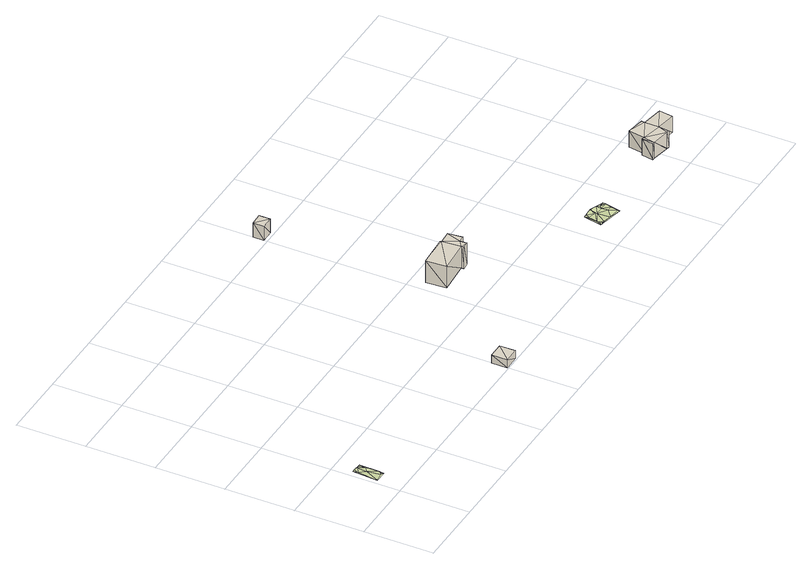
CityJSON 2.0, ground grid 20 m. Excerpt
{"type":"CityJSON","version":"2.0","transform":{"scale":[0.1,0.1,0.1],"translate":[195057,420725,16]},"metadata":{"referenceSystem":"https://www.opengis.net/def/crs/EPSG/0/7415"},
"CityObjects":{
"building1":{"type":"Building","attributes":{"3df_class":"Building","baseheight":17.14,"roofheight":2.48,"aanduidingrecordinactief":"0","pandstatus":"Pand in gebruik","aanduidingrecordcorrectie":"0","bouwjaar":"1959","begindatumtijdvakgeldigheid":"20140401","einddatumtijdvakgeldigheid":"21991231","shape_length":"18.555999994277954","shape_area":"21.520320986727715"},"geometry":[{"type":"Solid","lod":"1","boundaries":[[[[0,1,2]],[[1,3,2]],[[4,2,5]],[[4,0,2]],[[5,3,6]],[[5,2,3]],[[6,1,7]],[[6,3,1]],[[7,0,4]],[[7,1,0]],[[7,4,5]],[[6,7,5]]]]}]},
"building2":{"type":"Building","attributes":{"3df_class":"Building","baseheight":17.75,"roofheight":6.74,"aanduidingrecordinactief":"0","pandstatus":"Pand in gebruik","aanduidingrecordcorrectie":"0","bagpandid":"0241100000000155","bouwjaar":"1951","begindatumtijdvakgeldigheid":"19911231","einddatumtijdvakgeldigheid":"21991231","shape_length":"40.043301973398094","shape_area":"77.37412299446915"},"geometry":[{"type":"Solid","lod":"1","boundaries":[[[[8,9,10]],[[11,8,10]],[[12,11,10]],[[13,14,9]],[[15,16,14]],[[14,16,10]],[[14,10,9]],[[17,13,9]],[[18,19,20]],[[18,21,19]],[[21,9,19]],[[21,17,9]],[[20,22,23]],[[20,19,22]],[[19,8,22]],[[19,9,8]],[[23,11,24]],[[23,22,11]],[[22,8,11]],[[24,12,25]],[[24,11,12]],[[25,10,26]],[[25,12,10]],[[26,16,27]],[[26,10,16]],[[27,15,28]],[[27,16,15]],[[28,14,29]],[[28,15,14]],[[29,13,30]],[[29,14,13]],[[30,17,18]],[[30,13,17]],[[18,17,21]],[[20,23,26]],[[23,24,26]],[[24,25,26]],[[29,30,20]],[[27,28,29]],[[27,29,26]],[[26,29,20]],[[30,18,20]]]]}]},
"building3":{"type":"Building","attributes":{"3df_class":"Building","baseheight":17.59,"roofheight":4.42,"aanduidingrecordinactief":"0","pandstatus":"Pand in gebruik","aanduidingrecordcorrectie":"0","bouwjaar":"1927","begindatumtijdvakgeldigheid":"20101116","einddatumtijdvakgeldigheid":"21991231","shape_length":"13.445418414740164","shape_area":"11.250396507047846"},"geometry":[{"type":"Solid","lod":"1","boundaries":[[[[31,32,33]],[[32,34,33]],[[35,33,36]],[[35,31,33]],[[36,34,37]],[[36,33,34]],[[37,32,38]],[[37,34,32]],[[38,31,35]],[[38,32,31]],[[38,35,36]],[[37,38,36]]]]}]},
"building4":{"type":"Building","attributes":{"3df_class":"Building","baseheight":16.87,"roofheight":5.12,"aanduidingrecordinactief":"0","pandstatus":"Pand in gebruik","aanduidingrecordcorrectie":"0","bouwjaar":"1930","begindatumtijdvakgeldigheid":"20001231","einddatumtijdvakgeldigheid":"21991231","shape_length":"41.47625482851126","shape_area":"74.91811199799712"},"geometry":[{"type":"Solid","lod":"1","boundaries":[[[[39,40,41]],[[42,43,44]],[[45,46,47]],[[44,48,42]],[[43,47,44]],[[47,46,44]],[[49,43,40]],[[49,47,43]],[[49,50,47]],[[40,43,41]],[[51,41,52]],[[51,53,41]],[[53,39,41]],[[52,43,54]],[[52,41,43]],[[54,42,55]],[[54,43,42]],[[55,48,56]],[[55,42,48]],[[56,44,57]],[[56,48,44]],[[57,46,58]],[[57,44,46]],[[58,45,59]],[[58,46,45]],[[59,47,60]],[[59,45,47]],[[60,61,62]],[[60,50,61]],[[60,47,50]],[[62,63,64]],[[62,49,63]],[[62,61,49]],[[61,50,49]],[[64,65,66]],[[64,40,65]],[[64,63,40]],[[63,49,40]],[[66,53,51]],[[66,39,53]],[[66,65,39]],[[65,40,39]],[[66,51,52]],[[54,55,57]],[[58,59,60]],[[56,57,55]],[[60,54,57]],[[58,60,57]],[[54,64,66]],[[60,64,54]],[[62,64,60]],[[54,66,52]]]]}]},
"landuse1":{"type":"LandUse","attributes":{"3df_class":"Terrain","bgt_status":"bestaand","identificatiebagpnd":"0241100000012023","relatievehoogteligging":"0"},"geometry":[{"type":"MultiSurface","lod":"1","boundaries":[[[67,68,69]],[[69,70,71]],[[71,72,73]],[[68,74,75]],[[73,72,76]],[[67,73,77]],[[67,71,73]],[[68,67,76]],[[69,75,78]],[[68,75,69]],[[77,73,76]],[[67,77,76]],[[78,75,79]],[[67,69,71]],[[70,69,78]],[[71,70,80]],[[79,75,74]],[[78,79,74]],[[78,74,72]],[[70,78,72]],[[80,70,72]],[[71,80,72]]]}]},
"landuse2":{"type":"LandUse","attributes":{"3df_class":"Terrain","bgt_status":"bestaand","identificatiebagpnd":"0241100000009472","numaanduidingreeks_1posit1":"10.2","nummeraanduidingreeks_1tekst":"2","nummeraanduidingreeks_1ident":"0241010000004112","relatievehoogteligging":"0"},"geometry":[{"type":"MultiSurface","lod":"1","boundaries":[[[81,82,83]],[[84,85,86]],[[86,85,87]],[[84,86,88]],[[87,85,89]],[[90,91,89]],[[90,85,92]],[[93,94,90]],[[90,94,91]],[[95,96,97]],[[97,98,94]],[[99,82,100]],[[101,93,90]],[[93,101,92]],[[99,95,82]],[[97,96,98]],[[94,88,86]],[[94,98,100]],[[83,84,102]],[[96,95,99]],[[81,84,88]],[[98,99,100]],[[90,89,85]],[[101,90,92]],[[102,84,81]],[[83,102,81]],[[97,93,92]],[[95,97,92]],[[94,86,91]],[[97,94,93]],[[100,82,81]],[[96,99,98]],[[82,95,84]],[[83,82,84]],[[100,81,88]],[[94,100,88]],[[91,86,87]],[[89,91,87]]]}]}
},
"vertices":[
[597,49,36],[597,3,36],[643,49,36],[643,3,36],[597,49,11],[643,49,11],[643,3,11],[597,3,11],
[825,296,85],[919,303,85],[915,358,85],[821,356,85],[914,363,85],[939,298,85],[938,318,85],[957,319,85],[954,361,85],[920,296,85],[920,296,17],[919,303,18],[919,303,17],[920,296,18],[825,296,18],[825,296,17],[821,356,17],[914,363,17],[915,358,17],[954,361,17],[957,319,17],[938,318,17],[939,298,17],
[794,807,60],[830,807,60],[794,838,60],[830,839,60],[794,807,16],[794,838,16],[830,839,16],[830,807,16],
[1570,92,60],[1578,91,60],[1576,126,60],[1591,172,60],[1584,125,60],[1642,153,60],[1699,103,60],[1705,143,60],[1643,112,60],[1644,163,60],[1630,82,60],[1638,81,60],[1570,92,9],[1576,126,9],[1570,92,10],[1584,125,9],[1591,172,9],[1644,163,9],[1642,153,9],[1705,143,9],[1699,103,9],[1643,112,9],[1638,81,10],[1638,81,9],[1630,82,10],[1630,82,9],[1578,91,10],[1578,91,9],
[13,128,16],[9,70,14],[28,112,15],[43,122,15],[28,138,17],[46,141,14],[18,142,16],[43,69,14],[33,72,16],[13,143,14],[13,142,15],[43,82,15],[38,72,16],[38,138,16],
[1328,118,12],[1343,108,11],[1343,112,11],[1346,118,9],[1270,132,9],[1293,128,19],[1273,128,16],[1313,122,18],[1268,118,14],[1263,92,13],[1288,112,16],[1260,79,9],[1273,78,12],[1293,108,14],[1336,65,9],[1333,68,11],[1298,72,12],[1323,92,11],[1338,92,10],[1318,108,13],[1263,82,12],[1343,118,12]
]}
